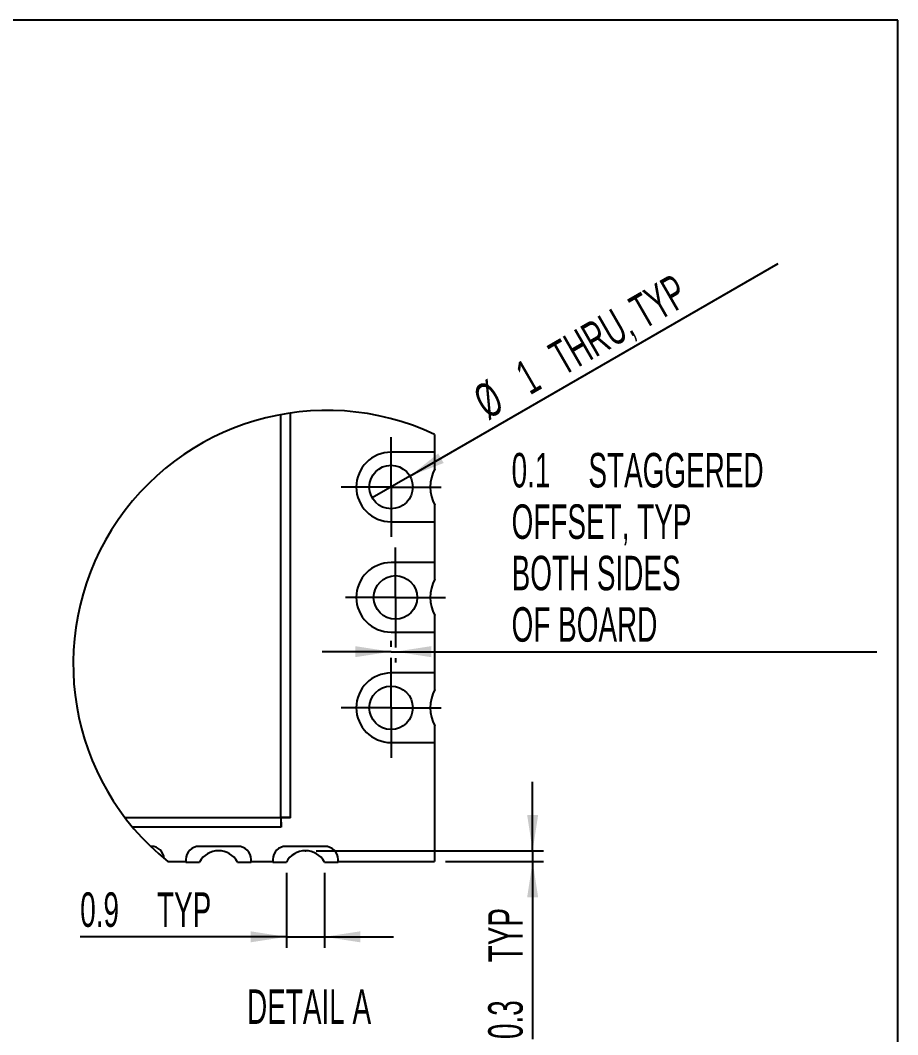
# Model space of a CAD drawing. Extents: x 13 to 282, y 8 to 200.
# Drawn here: x 201.5 to 282.3, y 106.5 to 199.9 of the extents above; entities that cross this region are included whole.
import ezdxf

# ---------------------------------------------------------------- set-up
doc = ezdxf.new("R2010")
doc.units = 0
doc.header["$PDSIZE"] = -1
doc.layers.get('0').update_dxf_attribs({"linetype": 'CONTINUOUS'})
doc.styles.add('SLDTEXTSTYLE0', font='TXT', dxfattribs={"width": 0.605})
doc.dimstyles.new('SLDDIMSTYLE5', dxfattribs={"dimtxt": 3.081982, "dimasz": 3.302, "dimexe": 0, "dimexo": 0.0625, "dimgap": 0.770496, "dimtad": 1, "dimdec": 1, "dimlfac": 0.25, "dimrnd": 1e-09, "dimtxsty": 'SLDTEXTSTYLE0', "dimsah": 1, "dimcen": 0.09, "dimazin": 3, "dimtfac": 1, "dimtdec": 1, "dimtmove": 0, "dimatfit": 3, "dimtolj": 1, "dimtzin": 12})
doc.dimstyles.new('SLDDIMSTYLE6', dxfattribs={"dimtxt": 3.081982, "dimasz": 3.302, "dimexe": 0, "dimexo": 0.0625, "dimgap": 0.770496, "dimtad": 1, "dimdec": 1, "dimlfac": 0.25, "dimrnd": 1e-09, "dimzin": 12, "dimtxsty": 'SLDTEXTSTYLE0', "dimblk1": 'NONE', "dimsah": 1, "dimcen": 0, "dimazin": 3, "dimtfac": 1, "dimtdec": 1, "dimtmove": 0, "dimatfit": 3, "dimtolj": 1, "dimtzin": 12})

# ---------------------------------------------------------------- blocks, each defined once
blk = doc.blocks.new('_D_20')
at = {"color": 7, "linetype": 'CONTINUOUS'}
for p, q in [((248.661, 123.427), (248.661, 129.777)), ((228.746, 123.427), (249.661, 123.427)), ((248.661, 123.427), (248.661, 122.427)), ((240.626, 122.427), (249.661, 122.427)), ((248.661, 122.427), (248.661, 106.089))]:
    blk.add_line(p, q, dxfattribs=at)
for points in [[(248.661, 123.427), (249.169, 126.729), (248.153, 126.729)], [(248.661, 122.427), (248.153, 119.125), (249.169, 119.125)]]:
    blk.add_solid(points, dxfattribs=at)
at = {"color": 7, "linetype": 'CONTINUOUS', "char_height": 3.175, "attachment_point": 1, "rotation": 90, "style": 'SLDTEXTSTYLE0'}
for s, insert in [('TYP', (244.568, 113.159)), ('0.3', (244.568, 106.089))]:
    blk.add_mtext(s, dxfattribs=dict(at, insert=insert))
blk = doc.blocks.new('_D_21')
at = {"color": 7, "linetype": 'CONTINUOUS'}
for p, q in [((235.626, 142.187), (235.626, 142.75)), ((235.626, 141.75), (229.276, 141.75)), ((235.626, 141.75), (236.026, 141.75)), ((236.026, 141.75), (280.355, 141.75)), ((236.026, 141.147), (236.026, 140.75))]:
    blk.add_line(p, q, dxfattribs=at)
for points in [[(235.626, 141.75), (232.324, 142.258), (232.324, 141.242)], [(236.026, 141.75), (239.328, 141.242), (239.328, 142.258)]]:
    blk.add_solid(points, dxfattribs=at)
at = {"color": 7, "linetype": 'CONTINUOUS', "char_height": 3.175, "attachment_point": 1, "style": 'SLDTEXTSTYLE0'}
for s, insert in [('0.1', (246.724, 160.042)), ('STAGGERED', (253.794, 160.042)), ('OFFSET, TYP', (246.724, 155.309)), ('BOTH SIDES', (246.724, 150.576)), ('OF BOARD', (246.724, 145.843))]:
    blk.add_mtext(s, dxfattribs=dict(at, insert=insert))
blk = doc.blocks.new('_D_22')
at = {"color": 7, "linetype": 'CONTINUOUS'}
for p, q in [((225.992, 121.387), (225.992, 114.5)), ((229.501, 121.387), (229.501, 114.5)), ((225.992, 115.5), (207.014, 115.5)), ((225.992, 115.5), (229.501, 115.5)), ((229.501, 115.5), (235.851, 115.5))]:
    blk.add_line(p, q, dxfattribs=at)
for points in [[(225.992, 115.5), (222.69, 116.008), (222.69, 114.992)], [(229.501, 115.5), (232.803, 114.992), (232.803, 116.008)]]:
    blk.add_solid(points, dxfattribs=at)
at = {"color": 7, "linetype": 'CONTINUOUS', "char_height": 3.175, "attachment_point": 1, "style": 'SLDTEXTSTYLE0'}
for s, insert in [('0.9', (207.014, 119.593)), ('TYP', (214.084, 119.593))]:
    blk.add_mtext(s, dxfattribs=dict(at, insert=insert))
blk = doc.blocks.new('_D_23')
at = {"color": 7, "linetype": 'CONTINUOUS'}
for q in [(271.264, 177.483), (233.894, 155.907)]:
    blk.add_line((237.358, 157.907), q, dxfattribs=at)
blk.add_solid([(237.358, 157.907), (240.472, 159.118), (239.964, 159.998)], dxfattribs=at)
at = {"color": 7, "linetype": 'CONTINUOUS', "char_height": 3.175, "attachment_point": 1, "rotation": 30, "style": 'SLDTEXTSTYLE0'}
for s, insert in [('THRU, TYP', (249.887, 169.853)), ('1', (246.82, 168.081)), ('%%c', (242.926, 165.833))]:
    blk.add_mtext(s, dxfattribs=dict(at, insert=insert))
blk = doc.blocks.new('_NONE')
blk = doc.blocks.new('SW_NOTE_0')
at = {"color": 0, "linetype": 'CONTINUOUS', "char_height": 3.175, "attachment_point": 2, "style": 'SLDTEXTSTYLE0'}
for s, insert in [('DETAIL A', (9.872, 4.093)), ('SCALE 4 : 1', (9.87, -1.141))]:
    blk.add_mtext(s, dxfattribs=dict(at, insert=insert))
blk = doc.blocks.new('SW_CENTERMARKSYMBOL_6')
at = {"color": 0, "linetype": 'CONTINUOUS'}
for p, q in [((0, 2.6), (0, 4.6)), ((0, 0), (0, 2.6)), ((-2.6, 0), (-4.6, 0)), ((0, 0), (-2.6, 0)), ((0, 0), (0, -2.6)), ((0, 0), (2.6, 0)), ((2.6, 0), (4.6, 0)), ((0, -2.6), (0, -4.6))]:
    blk.add_line(p, q, dxfattribs=at)
blk = doc.blocks.new('SW_CENTERMARKSYMBOL_7')
at = {"color": 0, "linetype": 'CONTINUOUS'}
for p, q in [((0, 2.6), (0, 4.6)), ((0, 0), (0, 2.6)), ((-2.6, 0), (-4.6, 0)), ((0, 0), (-2.6, 0)), ((0, 0), (0, -2.6)), ((0, 0), (2.6, 0)), ((2.6, 0), (4.6, 0)), ((0, -2.6), (0, -4.6))]:
    blk.add_line(p, q, dxfattribs=at)
blk = doc.blocks.new('SW_CENTERMARKSYMBOL_8')
at = {"color": 0, "linetype": 'CONTINUOUS'}
for p, q in [((0, 2.6), (0, 4.6)), ((0, 0), (0, 2.6)), ((-2.6, 0), (-4.6, 0)), ((0, 0), (-2.6, 0)), ((0, 0), (0, -2.6)), ((0, 0), (2.6, 0)), ((2.6, 0), (4.6, 0)), ((0, -2.6), (0, -4.6))]:
    blk.add_line(p, q, dxfattribs=at)

msp = doc.modelspace()

# ---------------------------------------------------------------- linework, layer by layer
at = {"color": 7, "linetype": 'CONTINUOUS'}
for p, q in [((282.263, 199.872), (12.777, 199.872)), ((282.263, 77.6), (282.263, 199.872)), ((225.486, 126.487), (225.486, 163.575)), ((226.386, 126.458), (226.386, 163.723)), ((239.626, 161.752), (239.626, 160.107)), ((239.666, 160.107), (235.626, 160.107)), ((239.666, 158.58), (239.666, 160.107)), ((239.666, 153.707), (239.666, 155.234)), ((235.626, 153.707), (239.666, 153.707)), ((239.626, 153.707), (239.626, 149.947)), ((239.666, 149.947), (235.626, 149.947)), ((239.666, 148.42), (239.666, 149.947)), ((239.666, 143.547), (239.666, 145.074)), ((235.626, 143.547), (239.666, 143.547)), ((239.626, 143.547), (239.626, 139.787)), ((239.666, 139.787), (235.626, 139.787)), ((239.666, 138.26), (239.666, 139.787)), ((239.666, 133.387), (239.666, 134.914)), ((235.626, 133.387), (239.666, 133.387)), ((239.626, 133.387), (239.626, 122.427)), ((211.135, 126.487), (225.486, 126.487)), ((225.515, 125.587), (225.515, 126.387)), ((226.386, 126.458), (225.586, 126.458)), ((225.515, 125.587), (211.855, 125.587)), ((213.546, 123.827), (213.499, 123.827)), ((221.546, 123.827), (217.946, 123.827)), ((229.546, 123.827), (225.946, 123.827)), ((215.087, 122.427), (216.746, 122.427)), ((216.746, 122.627), (216.746, 122.387)), ((216.746, 122.387), (217.992, 122.387)), ((221.501, 122.387), (222.746, 122.387)), ((222.746, 122.387), (222.746, 122.627)), ((222.746, 122.427), (224.746, 122.427)), ((224.746, 122.627), (224.746, 122.387)), ((224.746, 122.387), (225.992, 122.387)), ((229.501, 122.387), (230.746, 122.387)), ((230.746, 122.387), (230.746, 122.627)), ((230.746, 122.427), (239.626, 122.427))]:
    msp.add_line(p, q, dxfattribs=at)
for centre in [(235.626, 156.907), (236.026, 146.747), (235.626, 136.587)]:
    msp.add_circle(centre, 2, dxfattribs=at)
for centre, radius, start, end in [((229.713, 140.619), 23.342, 64.86901, 231.20108), ((235.626, 156.907), 3.2, 90, 270), ((242.626, 156.907), 3.4, 150.52748, 209.47252), ((235.626, 146.747), 3.2, 90, 270), ((242.626, 146.747), 3.4, 150.52751, 209.47249), ((235.626, 136.587), 3.2, 90, 270), ((242.626, 136.587), 3.4, 150.52745, 209.47255), ((213.551, 122.637), 1.19, 3.64633, 90.20709), ((217.946, 122.627), 1.2, 89.99943, 180.00021), ((219.746, 121.427), 2, 28.68557, 151.31443), ((221.546, 122.627), 1.2, 359.99979, 90.00021), ((225.946, 122.627), 1.2, 89.99943, 180.00021), ((227.746, 121.427), 2, 28.68546, 151.31454), ((229.547, 122.627), 1.2, 359.99979, 90.00057)]:
    msp.add_arc(centre, radius, start, end, dxfattribs=at)
for points, knots in [([(225.486, 126.487), (225.488, 126.372), (225.492, 126.16), (225.501, 125.883), (225.503, 125.697), (225.513, 125.61), (225.515, 125.587)], [0, 0, 0, 0, 0.382472, 0.706748, 0.923505, 1, 1, 1, 1]), ([(226.386, 126.458), (226.363, 126.46), (226.276, 126.471), (226.09, 126.472), (225.813, 126.481), (225.601, 126.485), (225.486, 126.487)], [0, 0, 0, 0, 0.076495, 0.29325, 0.617524, 1, 1, 1, 1])]:
    msp.add_open_spline(points, degree=3, knots=knots, dxfattribs=at)
msp.add_point((227.746, 123.427), dxfattribs=at)

# ---------------------------------------------------------------- block references
for name, p in [('SW_CENTERMARKSYMBOL_8', (235.626, 156.907)), ('SW_CENTERMARKSYMBOL_7', (236.026, 146.747)), ('SW_CENTERMARKSYMBOL_6', (235.626, 136.587)), ('SW_NOTE_0', (218.211, 106.569))]:
    msp.add_blockref(name, p, dxfattribs=at)

# ---------------------------------------------------------------- dimensions: what is measured, and where the dimension line sits
dim = msp.add_diameter_dim_2p(p1=(233.894, 155.907), p2=(237.358, 157.907), text='<> THRU, TYP', dimstyle='SLDDIMSTYLE6', dxfattribs=at)
dim.commit()
dim.dimension.update_dxf_attribs({"geometry": '_D_23', "text_midpoint": (258.224, 169.954), "dimtype": 163})
for base, p1, p2, text, picture, middle in [((236.026, 141.75), (235.626, 141.187), (236.026, 142.147), '<> STAGGERED\\POFFSET, TYP \\PBOTH SIDES \\POF BOARD', '_D_21', (263.539, 141.75)), ((229.501, 115.5), (225.992, 122.387), (229.501, 122.387), '<> TYP', '_D_22', (214.657, 115.5))]:
    dim = msp.add_linear_dim(base=base, p1=p1, p2=p2, text=text, dimstyle='SLDDIMSTYLE5', dxfattribs=at)
    dim.commit()
    dim.dimension.update_dxf_attribs({"geometry": picture, "text_midpoint": middle, "dimtype": 160})
dim = msp.add_linear_dim(base=(248.660669153, 122.427100361), p1=(227.746496521, 123.427100361), p2=(239.626090497, 122.427100361), angle=90, text='<> TYP', dimstyle='SLDDIMSTYLE5', dxfattribs=at)
dim.commit()
dim.dimension.update_dxf_attribs({"geometry": '_D_20', "text_midpoint": (248.660669153, 113.73249383), "dimtype": 160})

doc.saveas('drawing.dxf')
